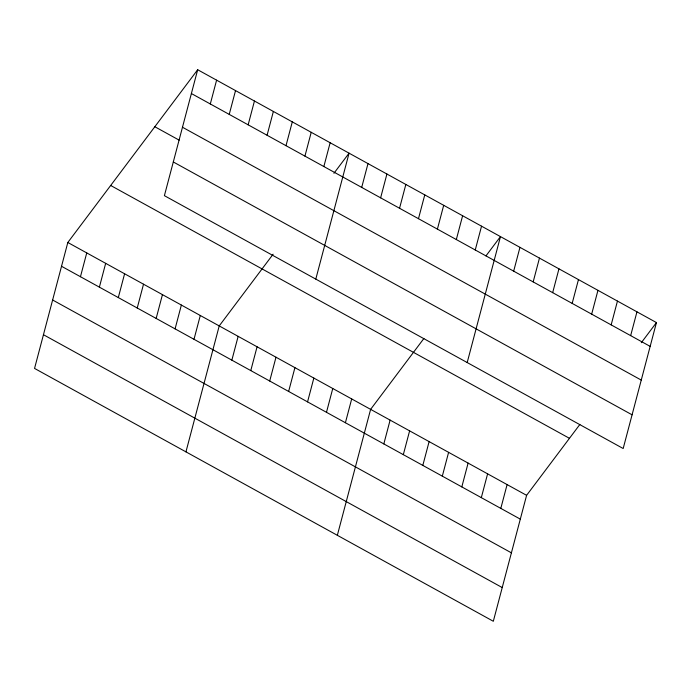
<?xml version="1.0" encoding="UTF-8"?>
<svg xmlns="http://www.w3.org/2000/svg" width="691" height="691" viewBox="0 0 691 691"><rect width="100%" height="100%" fill="white"/><g stroke="black" fill="none" stroke-linecap="round" stroke-linejoin="round"><path stroke-width="1.04" d="M197.678 69.731L164.398 195.665L623.178 448.519L656.45 322.576L197.678 69.731L67.822 242.481L34.55 368.424L493.322 621.269L526.602 495.335L579.879 424.455M80.458 276.72L86.746 252.915M99.383 287.154L105.671 263.34M118.308 297.579L124.596 273.774M137.233 308.013L143.521 284.2M210.306 103.961L216.603 80.156M156.157 318.439L162.445 294.634M229.231 114.395L235.527 90.59M175.082 328.873L181.37 305.059M248.155 124.821L254.443 101.016M194.007 339.298L200.295 315.493M267.08 135.255L273.368 111.45M185.948 451.862L219.22 325.927L273.109 254.228M286.005 145.68L292.293 121.875M231.856 360.158L238.145 336.353M304.93 156.114L311.218 132.309M250.781 370.592L257.069 346.787M323.854 166.548L330.143 142.735M269.706 381.017L275.994 357.212M315.796 279.112L349.067 153.169L333.943 173.286M288.631 391.452L294.919 367.647M361.704 187.408L367.992 163.594M307.555 401.877L313.844 378.072M380.629 197.833L386.917 174.028M326.48 412.311L332.768 388.506M399.553 208.267L405.842 184.454M345.405 422.737L351.693 398.932M418.478 218.693L424.766 194.888M337.346 535.3L370.618 409.366L423.894 338.486M437.403 229.127L443.691 205.322M383.825 443.916L390.113 420.111M456.328 239.552L462.616 215.747M403.319 454.661L409.616 430.856M475.253 249.987L481.541 226.182M422.823 465.406L429.111 441.601M467.194 362.55L500.465 236.607L485.972 255.886M442.318 476.151L448.606 452.346M513.672 271.157L519.96 247.352M461.821 486.896L468.109 463.091M533.176 281.902L539.464 258.097M481.316 497.65L487.604 473.836M552.67 292.656L558.959 268.842M500.811 508.395L507.099 484.581M572.165 303.401L578.462 279.596M591.669 314.146L597.957 290.341M611.164 324.891L617.452 301.086M630.658 335.636L636.955 311.831M641.326 342.693L656.45 322.576M191.381 93.535L650.162 346.381M182.476 127.239L641.257 380.085M154.827 126.738L179.159 140.143M173.303 161.962L632.084 414.816M110.672 185.473L569.453 438.319M67.822 242.481L526.602 495.335M61.534 266.285L520.314 519.14M52.628 299.998L511.409 552.843M43.455 334.72L502.227 587.566"/></g></svg>
